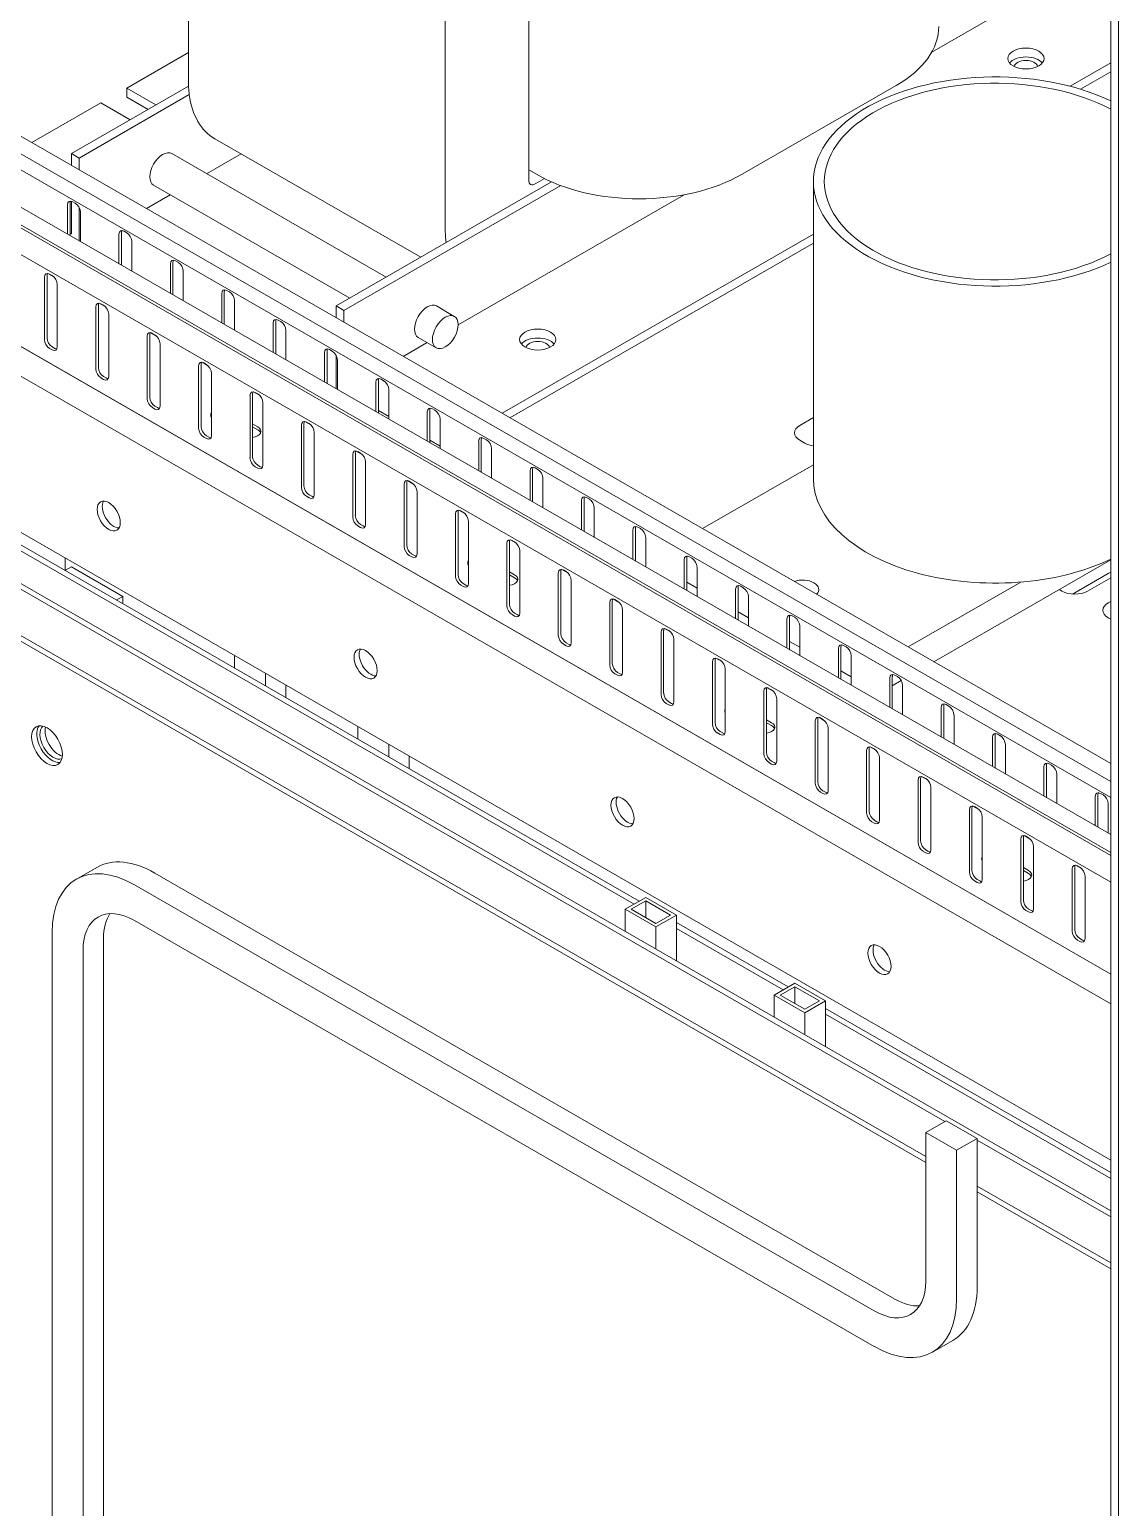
# Model space of a CAD drawing. Header units: millimetres. Extents: x 0 to 8410, y 0 to 5940.
# Drawn here: x 7037.6 to 7337.3, y 4343.3 to 4750.2 of the extents above; entities that cross this region are included whole.
import ezdxf

# ---------------------------------------------------------------- set-up
doc = ezdxf.new("R2010")
doc.units = ezdxf.units.MM
doc.header["$LTSCALE"] = 10
doc.layers.add('가시적인 것(ISO)', color=3, linetype='Continuous', lineweight=5, true_color=0x00ff00)

msp = doc.modelspace()

# ---------------------------------------------------------------- linework, layer by layer
at = {"layer": '가시적인 것(ISO)'}
for p, q in [((7335.14, 3155.53), (7335.14, 4844.17)), ((7337.26, 3154.3), (7337.26, 4842.95)), ((7081.29, 4736.22), (7081.29, 4822.06)), ((7174.98, 4708.73), (7174.98, 4794.57)), ((7152, 4781.34), (7152, 4695.5)), ((7285.87, 4743.98), (7313.18, 4759.71)), ((6887.18, 4748.13), (7335.14, 4490.16)), ((7335.14, 4481.99), (6887.18, 4739.95)), ((7064.32, 4734.08), (7081.29, 4743.85)), ((7323.98, 4734.58), (7335.14, 4741)), ((7335.14, 4738.55), (7326.83, 4733.77)), ((7049.11, 4716.05), (7081.33, 4734.6)), ((7051.24, 4714.82), (7081.54, 4732.28)), ((7064.32, 4734.08), (7072.37, 4729.44)), ((7064.32, 4731.63), (7064.32, 4734.08)), ((7276.1, 4734.79), (7233.67, 4710.36)), ((7335.14, 4543.23), (7012.7, 4728.91)), ((7335.14, 4548.11), (7016.94, 4731.35)), ((7038.26, 4719.07), (7057.25, 4730.01)), ((7065.3, 4725.37), (7057.25, 4730.01)), ((7070.24, 4728.21), (7064.32, 4731.63)), ((7335.14, 4538.8), (7012.7, 4724.48)), ((7335.14, 4528.57), (6999.97, 4721.58)), ((7335.14, 4538.78), (7016.23, 4722.43)), ((7088.57, 4720.14), (7145.23, 4687.51)), ((7335.14, 4523.68), (6995.73, 4719.13)), ((7335.14, 4522.86), (6995.73, 4718.32)), ((7049.11, 4712.82), (7049.11, 4716.05)), ((7049.11, 4716.05), (7051.24, 4714.82)), ((7076.71, 4716.04), (7135.74, 4682.05)), ((7095.81, 4715.97), (7086.32, 4710.5)), ((7051.24, 4714.82), (7051.24, 4711.6)), ((7177.1, 4710.36), (7174.98, 4711.58)), ((7335.14, 4515.5), (6995.73, 4710.96)), ((7071.72, 4707.37), (7125.72, 4676.28)), ((7124.07, 4672.88), (7183.77, 4707.26)), ((7152.25, 4691.56), (7181.27, 4708.27)), ((7179.3, 4709.18), (7176.75, 4707.71)), ((7253.32, 4626.6), (7253.32, 4708.36)), ((7076.3, 4704.73), (7069.73, 4700.95)), ((7155.53, 4668.93), (7217.7, 4704.73)), ((7048.05, 4693.89), (7048.05, 4701.99)), ((7048.76, 4702.4), (7048.76, 4693.48)), ((7049.11, 4693.97), (7049.11, 4702.96)), ((7049.47, 4702.81), (7050.17, 4702.4)), ((7051.24, 4701.24), (7051.24, 4692.06)), ((7051.59, 4699.95), (7051.59, 4691.85)), ((6887.18, 4696.91), (7335.14, 4438.95)), ((7048.76, 4694.18), (7049.11, 4693.97)), ((7062.2, 4685.74), (7062.2, 4693.85)), ((7062.9, 4694.25), (7062.9, 4685.34)), ((7063.61, 4694.67), (7064.32, 4694.26)), ((7065.73, 4691.81), (7065.73, 4683.71)), ((7121.95, 4674.1), (7152.25, 4691.56)), ((7167.66, 4644.56), (7253.32, 4693.89)), ((7253.32, 4691.43), (7169.79, 4643.33)), ((7335.14, 4490.16), (6995.73, 4685.61)), ((7044.28, 4682.09), (7042.64, 4683.04)), ((7043.1, 4682.86), (7043.81, 4682.45)), ((7076.34, 4677.6), (7076.34, 4685.7)), ((7077.04, 4686.11), (7077.04, 4677.19)), ((7077.75, 4686.52), (7078.46, 4686.12)), ((7079.87, 4683.67), (7079.87, 4675.56)), ((7041.69, 4664.87), (7041.69, 4682.04)), ((7042.4, 4682.45), (7042.4, 4665.28)), ((7045.22, 4680), (7045.22, 4662.83)), ((7058.42, 4673.95), (7056.78, 4674.89)), ((7057.25, 4674.72), (7057.95, 4674.31)), ((7090.48, 4669.46), (7090.48, 4677.56)), ((7091.19, 4677.97), (7091.19, 4669.05)), ((7091.89, 4678.38), (7092.6, 4677.97)), ((7094.02, 4675.52), (7094.02, 4667.42)), ((7055.83, 4656.73), (7055.83, 4673.89)), ((7056.54, 4674.3), (7056.54, 4657.13)), ((7059.37, 4671.86), (7059.37, 4654.69)), ((7121.95, 4674.1), (7121.95, 4670.88)), ((7124.07, 4672.88), (7121.95, 4674.1)), ((7124.07, 4669.66), (7124.07, 4672.88)), ((7149.54, 4674.1), (7154.49, 4671.25)), ((7072.56, 4665.8), (7070.92, 4666.75)), ((7071.39, 4666.57), (7072.09, 4666.16)), ((7104.62, 4661.31), (7104.62, 4669.42)), ((7105.33, 4669.82), (7105.33, 4660.91)), ((7106.04, 4670.24), (7106.74, 4669.83)), ((7108.16, 4667.38), (7108.16, 4659.28)), ((7043.81, 4662.83), (7044.52, 4662.42)), ((7069.97, 4648.58), (7069.97, 4665.75)), ((7070.68, 4666.16), (7070.68, 4648.99)), ((7073.51, 4663.71), (7073.51, 4646.55)), ((7140.43, 4660.23), (7147.01, 4664.02)), ((7144.55, 4665.43), (7149.5, 4662.58)), ((7043.81, 4662.01), (7043.1, 4662.42)), ((7086.7, 4657.66), (7085.06, 4658.6)), ((7085.53, 4658.43), (7086.24, 4658.02)), ((7118.76, 4653.17), (7118.76, 4661.27)), ((7119.47, 4661.68), (7119.47, 4652.76)), ((7120.18, 4662.09), (7120.89, 4661.68)), ((7121.95, 4660.52), (7121.95, 4651.34)), ((7122.3, 4659.24), (7122.3, 4651.13)), ((7057.95, 4654.68), (7058.66, 4654.28)), ((7084.12, 4640.44), (7084.12, 4657.61)), ((7084.82, 4658.01), (7084.82, 4640.85)), ((7087.65, 4655.57), (7087.65, 4638.4)), ((7057.95, 4653.87), (7057.25, 4654.28)), ((7100.85, 4649.52), (7099.21, 4650.46)), ((7099.67, 4650.28), (7100.38, 4649.88)), ((7132.91, 4645.02), (7132.91, 4653.13)), ((7133.61, 4653.53), (7133.61, 4644.62)), ((7134.32, 4653.95), (7135.03, 4653.54)), ((7136.44, 4651.09), (7136.44, 4642.99)), ((7072.09, 4646.54), (7072.8, 4646.13)), ((7098.26, 4632.29), (7098.26, 4649.46)), ((7098.96, 4649.87), (7098.96, 4632.7)), ((7101.79, 4647.43), (7101.79, 4630.26)), ((7072.09, 4645.73), (7071.39, 4646.13)), ((7114.99, 4641.37), (7113.35, 4642.32)), ((7136.44, 4643.68), (7133.61, 4645.31)), ((7147.05, 4636.88), (7147.05, 4644.98)), ((7147.76, 4645.39), (7147.76, 4636.47)), ((7148.46, 4645.8), (7149.17, 4645.4)), ((7150.58, 4642.95), (7150.58, 4634.84)), ((7249.58, 4641.23), (7253.32, 4643.38)), ((7086.24, 4638.4), (7086.94, 4637.99)), ((7098.96, 4641.64), (7100.38, 4640.83)), ((7100.38, 4640.01), (7098.96, 4640.82)), ((7112.4, 4624.15), (7112.4, 4641.32)), ((7113.11, 4641.73), (7113.11, 4624.56)), ((7113.81, 4642.14), (7114.52, 4641.73)), ((7115.94, 4639.28), (7115.94, 4622.11)), ((7086.24, 4637.58), (7085.53, 4637.99)), ((7129.13, 4633.23), (7127.49, 4634.17)), ((7150.58, 4635.54), (7147.76, 4637.17)), ((7161.19, 4628.74), (7161.19, 4636.84)), ((7161.9, 4637.25), (7161.9, 4628.33)), ((7162.6, 4637.66), (7163.31, 4637.25)), ((7164.73, 4634.8), (7164.73, 4626.7)), ((7250.99, 4636.34), (7249.58, 4637.16)), ((7100.38, 4630.25), (7101.09, 4629.84)), ((7126.54, 4616.01), (7126.54, 4633.17)), ((7127.25, 4633.58), (7127.25, 4616.41)), ((7127.96, 4634), (7128.66, 4633.59)), ((7130.08, 4631.14), (7130.08, 4613.97)), ((7253.32, 4630.39), (7222.79, 4612.81)), ((7100.38, 4629.44), (7099.67, 4629.84)), ((7143.27, 4625.08), (7141.63, 4626.03)), ((7175.33, 4620.59), (7175.33, 4628.7)), ((7176.04, 4629.1), (7176.04, 4620.19)), ((7176.75, 4629.52), (7177.45, 4629.11)), ((7178.87, 4626.66), (7178.87, 4618.56)), ((7114.52, 4622.11), (7115.23, 4621.7)), ((7140.68, 4607.86), (7140.68, 4625.03)), ((7141.39, 4625.44), (7141.39, 4608.27)), ((7142.1, 4625.85), (7142.81, 4625.44)), ((7144.22, 4622.99), (7144.22, 4605.83)), ((7114.52, 4621.29), (7113.81, 4621.7)), ((7157.41, 4616.94), (7155.77, 4617.88)), ((7189.47, 4612.45), (7189.47, 4620.55)), ((7190.18, 4620.96), (7190.18, 4612.04)), ((7190.89, 4621.37), (7191.6, 4620.97)), ((7193.01, 4618.52), (7193.01, 4610.41)), ((7020.12, 4615.32), (7203.96, 4509.46)), ((7205.37, 4510.27), (7021.54, 4616.13)), ((7128.66, 4613.96), (7129.37, 4613.56)), ((7154.83, 4599.72), (7154.83, 4616.89)), ((7155.53, 4617.29), (7155.53, 4600.13)), ((7156.24, 4617.71), (7156.95, 4617.3)), ((7158.36, 4614.85), (7158.36, 4597.68)), ((7128.66, 4613.15), (7127.96, 4613.56)), ((7171.56, 4608.8), (7169.92, 4609.74)), ((7203.62, 4604.3), (7203.62, 4612.41)), ((7204.32, 4612.81), (7204.32, 4603.9)), ((7205.03, 4613.23), (7205.74, 4612.82)), ((7207.15, 4610.37), (7207.15, 4602.27)), ((7014.47, 4607.99), (7289.52, 4449.6)), ((7335.14, 4424.96), (7015.88, 4608.8)), ((7142.81, 4605.82), (7143.51, 4605.41)), ((7168.97, 4591.57), (7168.97, 4608.74)), ((7169.68, 4609.15), (7169.68, 4591.98)), ((7170.38, 4609.56), (7171.09, 4609.16)), ((7172.5, 4606.71), (7172.5, 4589.54)), ((7047.32, 4601.28), (7049.11, 4602.32)), ((7047.35, 4601.3), (7047.35, 4604.68)), ((7063.26, 4594.17), (7049.11, 4602.32)), ((7142.81, 4605.01), (7142.1, 4605.41)), ((7185.7, 4600.65), (7184.06, 4601.6)), ((7217.76, 4596.16), (7217.76, 4604.26)), ((7218.47, 4604.67), (7218.47, 4595.75)), ((7219.17, 4605.08), (7219.88, 4604.68)), ((7221.29, 4602.23), (7221.29, 4594.13)), ((7335.14, 4604.18), (7286.46, 4576.14)), ((7156.95, 4597.68), (7157.65, 4597.27)), ((7169.68, 4600.92), (7171.09, 4600.11)), ((7171.09, 4599.29), (7169.68, 4600.1)), ((7183.11, 4583.43), (7183.11, 4600.6)), ((7183.82, 4601.01), (7183.82, 4583.84)), ((7184.52, 4601.42), (7185.23, 4601.01)), ((7186.65, 4598.56), (7186.65, 4581.39)), ((7221.29, 4596.44), (7218.47, 4598.07)), ((7279.36, 4580.23), (7310.39, 4598.1)), ((7334.43, 4600.48), (7324.58, 4594.81)), ((7324.58, 4594.81), (7334.43, 4600.48)), ((7335.14, 4599.29), (7328.77, 4595.62)), ((7063.26, 4594.17), (7061.47, 4593.14)), ((7063.26, 4592.11), (7063.26, 4594.17)), ((7156.95, 4596.86), (7156.24, 4597.27)), ((7199.84, 4592.51), (7198.2, 4593.45)), ((7231.9, 4588.02), (7231.9, 4596.12)), ((7232.61, 4596.53), (7232.61, 4587.61)), ((7233.32, 4596.94), (7234.02, 4596.53)), ((7235.44, 4594.08), (7235.44, 4585.98)), ((7321.7, 4595.62), (7321, 4596.03)), ((7021.18, 4589.82), (7284.23, 4438.35)), ((7284.23, 4439.97), (7022.6, 4590.64)), ((7171.09, 4589.53), (7171.8, 4589.13)), ((7197.25, 4575.29), (7197.25, 4592.46)), ((7197.96, 4592.86), (7197.96, 4575.69)), ((7198.67, 4593.28), (7199.37, 4592.87)), ((7200.79, 4590.42), (7200.79, 4573.25)), ((7235.44, 4588.29), (7232.61, 4589.92)), ((7334.43, 4592.37), (7335.14, 4592.77)), ((7171.09, 4588.72), (7170.38, 4589.13)), ((7213.98, 4584.36), (7212.34, 4585.31)), ((7246.04, 4579.87), (7246.04, 4587.98)), ((7246.75, 4588.38), (7246.75, 4579.47)), ((7247.46, 4588.8), (7248.16, 4588.39)), ((7249.58, 4585.94), (7249.58, 4577.84)), ((7335.14, 4587.89), (7334.43, 4588.29)), ((7185.23, 4581.39), (7185.94, 4580.98)), ((7211.39, 4567.14), (7211.39, 4584.31)), ((7212.1, 4584.72), (7212.1, 4567.55)), ((7212.81, 4585.13), (7213.52, 4584.72)), ((7214.93, 4582.28), (7214.93, 4565.11)), ((7249.58, 4580.15), (7246.75, 4581.78)), ((7094.02, 4574.4), (7094.02, 4577.8)), ((7185.23, 4580.57), (7184.52, 4580.98)), ((7228.12, 4576.22), (7226.48, 4577.17)), ((7260.19, 4571.73), (7260.19, 4579.83)), ((7260.89, 4580.24), (7260.89, 4571.32)), ((7261.6, 4580.65), (7262.31, 4580.25)), ((7263.72, 4577.8), (7263.72, 4569.69)), ((7199.37, 4573.24), (7200.08, 4572.84)), ((7225.54, 4559), (7225.54, 4576.17)), ((7226.24, 4576.57), (7226.24, 4559.41)), ((7226.95, 4576.99), (7227.66, 4576.58)), ((7229.07, 4574.13), (7229.07, 4556.96)), ((7263.72, 4572.01), (7260.89, 4573.64)), ((7102.5, 4572.92), (7102.5, 4569.51)), ((7108.16, 4569.66), (7108.16, 4566.25)), ((7199.37, 4572.43), (7198.67, 4572.84)), ((7242.27, 4568.08), (7240.63, 4569.02)), ((7274.33, 4563.59), (7274.33, 4571.69)), ((7275.03, 4572.1), (7275.03, 4563.18)), ((7277.49, 4570.98), (7275.03, 4569.56)), ((7275.74, 4572.51), (7276.45, 4572.1)), ((7277.86, 4569.65), (7277.86, 4561.55)), ((7213.52, 4565.1), (7214.22, 4564.69)), ((7239.68, 4550.85), (7239.68, 4568.02)), ((7240.39, 4568.43), (7240.39, 4551.26)), ((7241.09, 4568.84), (7241.8, 4568.44)), ((7243.21, 4565.99), (7243.21, 4548.82)), ((7213.52, 4564.29), (7212.81, 4564.69)), ((7256.41, 4559.93), (7254.77, 4560.88)), ((7288.47, 4555.44), (7288.47, 4563.54)), ((7289.18, 4563.95), (7289.18, 4555.03)), ((7289.88, 4564.37), (7290.59, 4563.96)), ((7292.01, 4561.51), (7292.01, 4553.41)), ((7127.96, 4554.85), (7127.96, 4558.26)), ((7227.66, 4556.96), (7228.37, 4556.55)), ((7240.39, 4560.2), (7241.8, 4559.39)), ((7241.8, 4558.57), (7240.39, 4559.38)), ((7253.82, 4542.71), (7253.82, 4559.88)), ((7254.53, 4560.29), (7254.53, 4543.12)), ((7255.24, 4560.7), (7255.94, 4560.29)), ((7257.36, 4557.84), (7257.36, 4540.68)), ((7136.44, 4553.37), (7136.44, 4549.97)), ((7227.66, 4556.14), (7226.95, 4556.55)), ((7270.55, 4551.79), (7268.91, 4552.73)), ((7302.61, 4547.3), (7302.61, 4555.4)), ((7303.32, 4555.81), (7303.32, 4546.89)), ((7304.03, 4556.22), (7304.73, 4555.81)), ((7306.15, 4553.36), (7306.15, 4545.26)), ((7142.1, 4550.11), (7142.1, 4546.71)), ((7241.8, 4548.81), (7242.51, 4548.41)), ((7267.96, 4534.57), (7267.96, 4551.74)), ((7268.67, 4552.14), (7268.67, 4534.97)), ((7269.38, 4552.56), (7270.08, 4552.15)), ((7271.5, 4549.7), (7271.5, 4532.53)), ((7241.8, 4548), (7241.09, 4548.41)), ((7284.69, 4543.65), (7283.05, 4544.59)), ((7316.75, 4539.15), (7316.75, 4547.26)), ((7317.46, 4547.66), (7317.46, 4538.75)), ((7318.17, 4548.08), (7318.88, 4547.67)), ((7320.29, 4545.22), (7320.29, 4537.12)), ((7255.94, 4540.67), (7256.65, 4540.26)), ((7282.11, 4526.42), (7282.11, 4543.59)), ((7282.81, 4544), (7282.81, 4526.83)), ((7283.52, 4544.41), (7284.23, 4544.01)), ((7285.64, 4541.56), (7285.64, 4524.39)), ((7255.94, 4539.85), (7255.24, 4540.26)), ((7298.84, 4535.5), (7297.2, 4536.45)), ((7330.9, 4531.01), (7330.9, 4539.11)), ((7331.6, 4539.52), (7331.6, 4530.6)), ((7332.31, 4539.93), (7333.02, 4539.53)), ((7334.43, 4537.08), (7334.43, 4528.97)), ((7270.08, 4532.52), (7270.79, 4532.12)), ((7296.25, 4518.28), (7296.25, 4535.45)), ((7296.95, 4535.86), (7296.95, 4518.69)), ((7297.66, 4536.27), (7298.37, 4535.86)), ((7299.78, 4533.41), (7299.78, 4516.24)), ((7270.08, 4531.71), (7269.38, 4532.12)), ((7312.98, 4527.36), (7311.34, 4528.3)), ((7284.23, 4524.38), (7284.93, 4523.97)), ((7310.39, 4510.14), (7310.39, 4527.3)), ((7311.1, 4527.71), (7311.1, 4510.54)), ((7311.8, 4528.12), (7312.51, 4527.72)), ((7313.93, 4525.27), (7313.93, 4508.1)), ((7284.23, 4523.57), (7283.52, 4523.97)), ((7327.12, 4519.21), (7325.48, 4520.16)), ((7056.13, 4519.56), (7050.47, 4516.3)), ((7072.09, 4517.99), (7275.74, 4400.72)), ((7298.37, 4516.24), (7299.08, 4515.83)), ((7311.1, 4519.48), (7312.51, 4518.67)), ((7312.51, 4517.85), (7311.1, 4518.66)), ((7324.53, 4501.99), (7324.53, 4519.16)), ((7325.24, 4519.57), (7325.24, 4502.4)), ((7325.95, 4519.98), (7326.65, 4519.57)), ((7328.07, 4517.12), (7328.07, 4499.96)), ((7270.08, 4397.46), (7066.44, 4514.73)), ((7298.37, 4515.42), (7297.66, 4515.83)), ((7201.5, 4508.04), (7207.15, 4511.3)), ((7201.5, 4508.04), (7209.98, 4503.15)), ((7201.5, 4501.92), (7201.5, 4508.04)), ((7203.19, 4508.04), (7207.15, 4510.32)), ((7209.98, 4504.13), (7203.19, 4508.04)), ((7207.15, 4511.3), (7215.64, 4506.41)), ((7207.15, 4505.76), (7207.15, 4510.32)), ((7207.15, 4510.32), (7213.94, 4506.41)), ((7312.51, 4508.09), (7313.22, 4507.69)), ((7066.44, 4504.92), (7270.08, 4387.65)), ((7213.94, 4506.41), (7209.98, 4504.13)), ((7209.98, 4503.15), (7215.64, 4506.41)), ((7215.64, 4506.41), (7215.64, 4493.77)), ((7246.38, 4486.65), (7215.64, 4504.36)), ((7312.51, 4507.28), (7311.8, 4507.69)), ((7043.81, 4501.6), (7043.81, 4316.84)), ((7057.95, 4499.97), (7057.95, 4315.21)), ((7209.98, 4503.15), (7209.98, 4497.03)), ((7215.64, 4502.73), (7244.97, 4485.84)), ((7326.65, 4499.95), (7327.36, 4499.54)), ((7052.3, 4311.95), (7052.3, 4496.72)), ((7326.65, 4499.13), (7325.95, 4499.54)), ((7242.51, 4484.42), (7248.16, 4487.68)), ((7248.16, 4487.68), (7256.65, 4482.79)), ((7242.51, 4484.42), (7250.99, 4479.54)), ((7242.51, 4478.3), (7242.51, 4484.42)), ((7244.2, 4484.42), (7248.16, 4486.7)), ((7250.99, 4480.51), (7244.2, 4484.42)), ((7248.16, 4482.14), (7248.16, 4486.7)), ((7248.16, 4486.7), (7254.95, 4482.79)), ((7254.95, 4482.79), (7250.99, 4480.51)), ((7250.99, 4479.54), (7256.65, 4482.79)), ((7250.99, 4479.54), (7250.99, 4473.41)), ((7256.65, 4482.79), (7256.65, 4470.15)), ((7335.14, 4435.54), (7256.65, 4480.74)), ((7256.65, 4479.11), (7335.14, 4433.91)), ((7289.88, 4449.8), (7284.23, 4446.55)), ((7298.37, 4444.92), (7289.88, 4449.8)), ((7292.71, 4441.66), (7284.23, 4446.55)), ((7284.23, 4446.55), (7284.23, 4405.67)), ((7298.37, 4444.92), (7292.71, 4441.66)), ((7298.37, 4430.2), (7298.37, 4444.92)), ((7298.37, 4444.5), (7335.14, 4423.33)), ((7292.71, 4400.78), (7292.71, 4441.66)), ((7335.14, 4410.66), (7298.37, 4431.83)), ((7298.37, 4430.2), (7298.37, 4404.04)), ((7298.37, 4430.2), (7335.14, 4409.03)), ((7291.71, 4389.34), (7286.05, 4386.08))]:
    msp.add_line(p, q, dxfattribs=at)
for centre, major_axis, ratio, start_param, end_param in [((7247.81, 4751.08), (40, 0), 0.575862, 5.497787, 6.283185), ((7303.32, 4708.36), (-50, 0), 0.575862, 4.022572, 8.543799), ((7311.8, 4739.77), (-5, 0), 0.575862, 3.581558, 5.84322), ((7311.8, 4739.77), (-3.32, 0), 0.575862, 3.289978, 6.134799), ((7106.04, 4750.47), (17.47, 30.33), 0.578093, 2.354261, 2.497608), ((7303.32, 4708.36), (-47, 0), 0.575862, 3.968687, 8.597684), ((7106.04, 4750.47), (-17.47, -30.33), 0.578093, 5.639201, 6.283185), ((7074.22, 4711.71), (-2.5, -4.33), 0.578093, 3.141593, 6.283185), ((7176.75, 4709.75), (-1.25, -2.17), 0.578093, 5.495853, 7.06665), ((7205.38, 4726.64), (-40, 0), 0.575862, 0.785398, 2.356194), ((7049.47, 4701.18), (-1, 1.73), 0.578093, 5.499721, 7.070517), ((7050.17, 4701.58), (-1, 1.73), 0.578093, 0.360638, 0.787332), ((7050.17, 4700.77), (1, -1.73), 0.578093, 0.787332, 2.358128), ((7063.61, 4693.03), (-1, 1.73), 0.578093, 5.499721, 7.070517), ((7176.75, 4709.75), (-17.47, -30.33), 0.578093, 5.495853, 5.639201), ((7064.32, 4693.44), (-1, 1.73), 0.578093, 0.360638, 0.787332), ((7064.32, 4692.63), (1, -1.73), 0.578093, 0.787332, 2.358128), ((7077.75, 4684.89), (-1, 1.73), 0.578093, 5.499721, 7.070517), ((7043.1, 4681.22), (-1, 1.73), 0.578093, 5.499721, 7.070517), ((7043.81, 4681.63), (-1, 1.73), 0.578093, 0.360638, 0.787332), ((7078.46, 4685.3), (-1, 1.73), 0.578093, 0.360638, 0.787332), ((7078.46, 4684.48), (1, -1.73), 0.578093, 0.787332, 2.358128), ((7043.81, 4680.82), (1, -1.73), 0.578093, 0.787332, 2.358128), ((7091.89, 4676.74), (-1, 1.73), 0.578093, 5.499721, 7.070517), ((7057.25, 4673.08), (-1, 1.73), 0.578093, 5.499721, 7.070517), ((7057.95, 4673.49), (-1, 1.73), 0.578093, 0.360638, 0.787332), ((7092.6, 4677.15), (-1, 1.73), 0.578093, 0.360638, 0.787332), ((7092.6, 4676.34), (1, -1.73), 0.578093, 0.787332, 2.358128), ((7057.95, 4672.67), (1, -1.73), 0.578093, 0.787332, 2.358128), ((7106.04, 4668.6), (-1, 1.73), 0.578093, 5.499721, 7.070517), ((7147.05, 4669.77), (-2.5, -4.33), 0.578093, 3.141593, 6.283185), ((7071.39, 4664.94), (-1, 1.73), 0.578093, 5.499721, 7.070517), ((7072.09, 4665.34), (-1, 1.73), 0.578093, 0.360638, 0.787332), ((7106.74, 4669.01), (-1, 1.73), 0.578093, 0.360638, 0.787332), ((7106.74, 4668.19), (1, -1.73), 0.578093, 0.787332, 2.358128), ((7043.1, 4664.06), (-1, 1.73), 0.578093, 0.787332, 2.358128), ((7043.81, 4664.46), (1, -1.73), 0.578093, 3.928925, 5.499721), ((7043.81, 4663.65), (1, -1.73), 0.578093, 5.499721, 7.070517), ((7072.09, 4664.53), (1, -1.73), 0.578093, 0.787332, 2.358128), ((7120.18, 4660.46), (-1, 1.73), 0.578093, 5.499721, 7.070517), ((7177.45, 4662.4), (-5, 0), 0.575862, 3.581558, 5.84322), ((7177.45, 4662.4), (-3.32, 0), 0.575862, 3.289978, 6.134799), ((7044.52, 4664.06), (1, -1.73), 0.578093, 5.499721, 5.922547), ((7085.53, 4656.79), (-1, 1.73), 0.578093, 5.499721, 7.070517), ((7086.24, 4657.2), (-1, 1.73), 0.578093, 0.360638, 0.787332), ((7120.89, 4660.86), (-1, 1.73), 0.578093, 0.360638, 0.787332), ((7120.89, 4660.05), (1, -1.73), 0.578093, 0.787332, 2.358128), ((7057.25, 4655.91), (-1, 1.73), 0.578093, 0.787332, 2.358128), ((7057.95, 4656.32), (1, -1.73), 0.578093, 3.928925, 5.499721), ((7057.95, 4655.5), (1, -1.73), 0.578093, 5.499721, 7.070517), ((7086.24, 4656.38), (1, -1.73), 0.578093, 0.787332, 2.358128), ((7134.32, 4652.31), (-1, 1.73), 0.578093, 5.499721, 7.070517), ((7058.66, 4655.91), (1, -1.73), 0.578093, 5.499721, 5.922547), ((7099.67, 4648.65), (-1, 1.73), 0.578093, 5.499721, 7.070517), ((7100.38, 4649.06), (-1, 1.73), 0.578093, 0.360638, 0.787332), ((7135.03, 4652.72), (-1, 1.73), 0.578093, 0.360638, 0.787332), ((7135.03, 4651.91), (1, -1.73), 0.578093, 0.787332, 2.358128), ((7071.39, 4647.77), (-1, 1.73), 0.578093, 0.787332, 2.358128), ((7072.09, 4648.17), (1, -1.73), 0.578093, 3.928925, 5.499721), ((7072.09, 4647.36), (1, -1.73), 0.578093, 5.499721, 7.070517), ((7100.38, 4648.24), (1, -1.73), 0.578093, 0.787332, 2.358128), ((7148.46, 4644.17), (-1, 1.73), 0.578093, 5.499721, 7.070517), ((7072.8, 4647.77), (1, -1.73), 0.578093, 5.499721, 5.922547), ((7090.48, 4644.08), (-3, 0), 0.575862, 5.943348, 6.623022), ((7090.48, 4643.27), (-3, 0), 0.575862, 5.943348, 6.044304), ((7113.81, 4640.5), (-1, 1.73), 0.578093, 5.499721, 7.070517), ((7114.52, 4640.91), (-1, 1.73), 0.578093, 0.360638, 0.787332), ((7149.17, 4644.58), (-1, 1.73), 0.578093, 0.360638, 0.787332), ((7149.17, 4643.76), (1, -1.73), 0.578093, 0.787332, 2.358128), ((7085.53, 4639.62), (-1, 1.73), 0.578093, 0.787332, 2.358128), ((7086.24, 4640.03), (1, -1.73), 0.578093, 3.928925, 5.499721), ((7086.24, 4639.22), (1, -1.73), 0.578093, 5.499721, 7.070517), ((7098.26, 4639.6), (3, 0), 0.575862, 4.95033, 7.068583), ((7098.26, 4638.79), (3, 0), 0.575862, 0.238881, 0.785398), ((7114.52, 4640.1), (1, -1.73), 0.578093, 0.787332, 2.358128), ((7162.6, 4636.03), (-1, 1.73), 0.578093, 5.499721, 7.070517), ((7253.11, 4639.19), (-5, 0), 0.575862, 5.497787, 7.068583), ((7086.94, 4639.62), (1, -1.73), 0.578093, 5.499721, 5.922547), ((7127.96, 4632.36), (-1, 1.73), 0.578093, 5.499721, 7.070517), ((7128.66, 4632.77), (-1, 1.73), 0.578093, 0.360638, 0.787332), ((7163.31, 4636.43), (-1, 1.73), 0.578093, 0.360638, 0.787332), ((7163.31, 4635.62), (1, -1.73), 0.578093, 0.787332, 2.358128), ((7254.53, 4638.38), (-5, 0), 0.575862, 0.785398, 1.326446), ((7099.67, 4631.48), (-1, 1.73), 0.578093, 0.787332, 2.358128), ((7100.38, 4631.89), (1, -1.73), 0.578093, 3.928925, 5.499721), ((7100.38, 4631.07), (1, -1.73), 0.578093, 5.499721, 7.070517), ((7128.66, 4631.95), (1, -1.73), 0.578093, 0.787332, 2.358128), ((7176.75, 4627.88), (-1, 1.73), 0.578093, 5.499721, 7.070517), ((7101.09, 4631.48), (1, -1.73), 0.578093, 5.499721, 5.922547), ((7142.1, 4624.22), (-1, 1.73), 0.578093, 5.499721, 7.070517), ((7142.81, 4624.62), (-1, 1.73), 0.578093, 0.360638, 0.787332), ((7177.45, 4628.29), (-1, 1.73), 0.578093, 0.360638, 0.787332), ((7177.45, 4627.47), (1, -1.73), 0.578093, 0.787332, 2.358128), ((7303.32, 4626.6), (-50, 0), 0.575862, 0, 2.260613), ((7113.81, 4623.34), (-1, 1.73), 0.578093, 0.787332, 2.358128), ((7114.52, 4623.74), (1, -1.73), 0.578093, 3.928925, 5.499721), ((7114.52, 4622.93), (1, -1.73), 0.578093, 5.499721, 7.070517), ((7142.81, 4623.81), (1, -1.73), 0.578093, 0.787332, 2.358128), ((7190.89, 4619.74), (-1, 1.73), 0.578093, 5.499721, 7.070517), ((7060.78, 4617.1), (-2.25, 3.9), 0.578093, 0.319049, 2.822544), ((7115.23, 4623.34), (1, -1.73), 0.578093, 5.499721, 5.922547), ((7156.24, 4616.07), (-1, 1.73), 0.578093, 5.499721, 7.070517), ((7156.95, 4616.48), (-1, 1.73), 0.578093, 0.360638, 0.787332), ((7191.6, 4620.14), (-1, 1.73), 0.578093, 0.360638, 0.787332), ((7191.6, 4619.33), (1, -1.73), 0.578093, 0.787332, 2.358128), ((7127.96, 4615.19), (-1, 1.73), 0.578093, 0.787332, 2.358128), ((7128.66, 4615.6), (1, -1.73), 0.578093, 3.928925, 5.499721), ((7128.66, 4614.78), (1, -1.73), 0.578093, 5.499721, 7.070517), ((7156.95, 4615.67), (1, -1.73), 0.578093, 0.787332, 2.358128), ((7205.03, 4611.59), (-1, 1.73), 0.578093, 5.499721, 7.070517), ((7129.37, 4615.19), (1, -1.73), 0.578093, 5.499721, 5.922547), ((7170.38, 4607.93), (-1, 1.73), 0.578093, 5.499721, 7.070517), ((7171.09, 4608.34), (-1, 1.73), 0.578093, 0.360638, 0.787332), ((7205.74, 4612), (-1, 1.73), 0.578093, 0.360638, 0.787332), ((7205.74, 4611.19), (1, -1.73), 0.578093, 0.787332, 2.358128), ((7142.1, 4607.05), (-1, 1.73), 0.578093, 0.787332, 2.358128), ((7142.81, 4607.46), (1, -1.73), 0.578093, 3.928925, 5.499721), ((7142.81, 4606.64), (1, -1.73), 0.578093, 5.499721, 7.070517), ((7171.09, 4607.52), (1, -1.73), 0.578093, 0.787332, 2.358128), ((7219.17, 4603.45), (-1, 1.73), 0.578093, 5.499721, 7.070517), ((7143.51, 4607.05), (1, -1.73), 0.578093, 5.499721, 5.922547), ((7161.19, 4603.36), (-3, 0), 0.575862, 5.943348, 6.623022), ((7161.19, 4602.55), (-3, 0), 0.575862, 5.943348, 6.044304), ((7184.52, 4599.78), (-1, 1.73), 0.578093, 5.499721, 7.070517), ((7185.23, 4600.19), (-1, 1.73), 0.578093, 0.360638, 0.787332), ((7219.88, 4603.86), (-1, 1.73), 0.578093, 0.360638, 0.787332), ((7219.88, 4603.04), (1, -1.73), 0.578093, 0.787332, 2.358128), ((7156.24, 4598.9), (-1, 1.73), 0.578093, 0.787332, 2.358128), ((7156.95, 4599.31), (1, -1.73), 0.578093, 3.928925, 5.499721), ((7156.95, 4598.5), (1, -1.73), 0.578093, 5.499721, 7.070517), ((7168.97, 4598.89), (3, 0), 0.575862, 4.95033, 7.068583), ((7168.97, 4598.07), (3, 0), 0.575862, 0.238881, 0.785398), ((7185.23, 4599.38), (1, -1.73), 0.578093, 0.787332, 2.358128), ((7233.32, 4595.31), (-1, 1.73), 0.578093, 5.499721, 7.070517), ((7250.29, 4596.06), (4.5, 0), 0.575862, 5.749348, 8.387819), ((7337.97, 4598.44), (-5, 0), 0.575862, 5.313653, 5.497787), ((7337.97, 4598.44), (5, 0), 0.575862, 2.172061, 2.356194), ((7157.65, 4598.9), (1, -1.73), 0.578093, 5.499721, 5.922547), ((7198.67, 4591.64), (-1, 1.73), 0.578093, 5.499721, 7.070517), ((7199.37, 4592.05), (-1, 1.73), 0.578093, 0.360638, 0.787332), ((7234.02, 4595.71), (-1, 1.73), 0.578093, 0.360638, 0.787332), ((7234.02, 4594.9), (1, -1.73), 0.578093, 0.787332, 2.358128), ((7325.24, 4597.66), (-5, 0), 0.575862, 0.785398, 2.356194), ((7170.38, 4590.76), (-1, 1.73), 0.578093, 0.787332, 2.358128), ((7171.09, 4591.17), (1, -1.73), 0.578093, 3.928925, 5.499721), ((7171.09, 4590.35), (1, -1.73), 0.578093, 5.499721, 7.070517), ((7199.37, 4591.23), (1, -1.73), 0.578093, 0.787332, 2.358128), ((7337.97, 4590.33), (-5, 0), 0.575862, 5.497787, 7.068583), ((7171.8, 4590.76), (1, -1.73), 0.578093, 5.499721, 5.922547), ((7212.81, 4583.5), (-1, 1.73), 0.578093, 5.499721, 7.070517), ((7213.52, 4583.9), (-1, 1.73), 0.578093, 0.360638, 0.787332), ((7247.46, 4587.16), (-1, 1.73), 0.578093, 5.499721, 7.070517), ((7248.16, 4587.57), (-1, 1.73), 0.578093, 0.360638, 0.787332), ((7248.16, 4586.75), (1, -1.73), 0.578093, 0.787332, 2.358128), ((7184.52, 4582.62), (-1, 1.73), 0.578093, 0.787332, 2.358128), ((7185.23, 4583.02), (1, -1.73), 0.578093, 3.928925, 5.499721), ((7185.23, 4582.21), (1, -1.73), 0.578093, 5.499721, 7.070517), ((7213.52, 4583.09), (1, -1.73), 0.578093, 0.787332, 2.358128), ((7131.49, 4576.38), (-2.25, 3.9), 0.578093, 0.319049, 2.822544), ((7185.94, 4582.62), (1, -1.73), 0.578093, 5.499721, 5.922547), ((7226.95, 4575.35), (-1, 1.73), 0.578093, 5.499721, 7.070517), ((7227.66, 4575.76), (-1, 1.73), 0.578093, 0.360638, 0.787332), ((7261.6, 4579.02), (-1, 1.73), 0.578093, 5.499721, 7.070517), ((7262.31, 4579.42), (-1, 1.73), 0.578093, 0.360638, 0.787332), ((7262.31, 4578.61), (1, -1.73), 0.578093, 0.787332, 2.358128), ((7198.67, 4574.47), (-1, 1.73), 0.578093, 0.787332, 2.358128), ((7199.37, 4574.88), (1, -1.73), 0.578093, 3.928925, 5.499721), ((7199.37, 4574.07), (1, -1.73), 0.578093, 5.499721, 7.070517), ((7227.66, 4574.95), (1, -1.73), 0.578093, 0.787332, 2.358128), ((7200.08, 4574.47), (1, -1.73), 0.578093, 5.499721, 5.922547), ((7241.09, 4567.21), (-1, 1.73), 0.578093, 5.499721, 7.070517), ((7241.8, 4567.62), (-1, 1.73), 0.578093, 0.360638, 0.787332), ((7275.74, 4570.87), (-1, 1.73), 0.578093, 5.499721, 7.070517), ((7276.45, 4571.28), (-1, 1.73), 0.578093, 0.360638, 0.787332), ((7276.45, 4570.47), (1, -1.73), 0.578093, 0.787332, 2.358128), ((7212.81, 4566.33), (-1, 1.73), 0.578093, 0.787332, 2.358128), ((7213.52, 4566.74), (1, -1.73), 0.578093, 3.928925, 5.499721), ((7213.52, 4565.92), (1, -1.73), 0.578093, 5.499721, 7.070517), ((7241.8, 4566.8), (1, -1.73), 0.578093, 0.787332, 2.358128), ((7214.22, 4566.33), (1, -1.73), 0.578093, 5.499721, 5.922547), ((7231.9, 4562.64), (-3, 0), 0.575862, 5.943348, 6.623022), ((7231.9, 4561.83), (-3, 0), 0.575862, 5.943348, 6.044304), ((7255.24, 4559.07), (-1, 1.73), 0.578093, 5.499721, 7.070517), ((7255.94, 4559.47), (-1, 1.73), 0.578093, 0.360638, 0.787332), ((7289.88, 4562.73), (-1, 1.73), 0.578093, 5.499721, 7.070517), ((7290.59, 4563.14), (-1, 1.73), 0.578093, 0.360638, 0.787332), ((7290.59, 4562.32), (1, -1.73), 0.578093, 0.787332, 2.358128), ((7043.81, 4553.9), (-2.99, 5.2), 0.578093, 0.237474, 2.904119), ((7044.16, 4554.1), (2.62, -4.55), 0.578093, 3.250151, 6.174627), ((7045.58, 4554.91), (2.62, -4.55), 0.578093, 3.640436, 5.784342), ((7226.95, 4558.18), (-1, 1.73), 0.578093, 0.787332, 2.358128), ((7227.66, 4558.59), (1, -1.73), 0.578093, 3.928925, 5.499721), ((7227.66, 4557.78), (1, -1.73), 0.578093, 5.499721, 7.070517), ((7239.68, 4558.17), (3, 0), 0.575862, 4.95033, 7.068583), ((7239.68, 4557.35), (3, 0), 0.575862, 0.238881, 0.785398), ((7255.94, 4558.66), (1, -1.73), 0.578093, 0.787332, 2.358128), ((7228.37, 4558.18), (1, -1.73), 0.578093, 5.499721, 5.922547), ((7269.38, 4550.92), (-1, 1.73), 0.578093, 5.499721, 7.070517), ((7270.08, 4551.33), (-1, 1.73), 0.578093, 0.360638, 0.787332), ((7304.03, 4554.59), (-1, 1.73), 0.578093, 5.499721, 7.070517), ((7304.73, 4554.99), (-1, 1.73), 0.578093, 0.360638, 0.787332), ((7304.73, 4554.18), (1, -1.73), 0.578093, 0.787332, 2.358128), ((7241.09, 4550.04), (-1, 1.73), 0.578093, 0.787332, 2.358128), ((7241.8, 4550.45), (1, -1.73), 0.578093, 3.928925, 5.499721), ((7241.8, 4549.63), (1, -1.73), 0.578093, 5.499721, 7.070517), ((7270.08, 4550.51), (1, -1.73), 0.578093, 0.787332, 2.358128), ((7242.51, 4550.04), (1, -1.73), 0.578093, 5.499721, 5.922547), ((7283.52, 4542.78), (-1, 1.73), 0.578093, 5.499721, 7.070517), ((7284.23, 4543.18), (-1, 1.73), 0.578093, 0.360638, 0.787332), ((7318.17, 4546.44), (-1, 1.73), 0.578093, 5.499721, 7.070517), ((7318.88, 4546.85), (-1, 1.73), 0.578093, 0.360638, 0.787332), ((7318.88, 4546.03), (1, -1.73), 0.578093, 0.787332, 2.358128), ((7255.24, 4541.9), (-1, 1.73), 0.578093, 0.787332, 2.358128), ((7255.94, 4542.3), (1, -1.73), 0.578093, 3.928925, 5.499721), ((7255.94, 4541.49), (1, -1.73), 0.578093, 5.499721, 7.070517), ((7284.23, 4542.37), (1, -1.73), 0.578093, 0.787332, 2.358128), ((7202.2, 4535.66), (-2.25, 3.9), 0.578093, 0.319049, 2.822544), ((7256.65, 4541.9), (1, -1.73), 0.578093, 5.499721, 5.922547), ((7297.66, 4534.63), (-1, 1.73), 0.578093, 5.499721, 7.070517), ((7298.37, 4535.04), (-1, 1.73), 0.578093, 0.360638, 0.787332), ((7332.31, 4538.3), (-1, 1.73), 0.578093, 5.499721, 7.070517), ((7333.02, 4538.71), (-1, 1.73), 0.578093, 0.360638, 0.787332), ((7333.02, 4537.89), (1, -1.73), 0.578093, 0.787332, 2.358128), ((7269.38, 4533.75), (-1, 1.73), 0.578093, 0.787332, 2.358128), ((7270.08, 4534.16), (1, -1.73), 0.578093, 3.928925, 5.499721), ((7270.08, 4533.35), (1, -1.73), 0.578093, 5.499721, 7.070517), ((7298.37, 4534.23), (1, -1.73), 0.578093, 0.787332, 2.358128), ((7270.79, 4533.75), (1, -1.73), 0.578093, 5.499721, 5.922547), ((7311.8, 4526.49), (-1, 1.73), 0.578093, 5.499721, 7.070517), ((7312.51, 4526.9), (-1, 1.73), 0.578093, 0.360638, 0.787332), ((7283.52, 4525.61), (-1, 1.73), 0.578093, 0.787332, 2.358128), ((7284.23, 4526.02), (1, -1.73), 0.578093, 3.928925, 5.499721), ((7284.23, 4525.2), (1, -1.73), 0.578093, 5.499721, 7.070517), ((7312.51, 4526.08), (1, -1.73), 0.578093, 0.787332, 2.358128), ((7066.44, 4488.57), (-15.97, 27.73), 0.578093, 5.499721, 7.070517), ((7072.09, 4491.83), (-15.97, 27.73), 0.578093, 5.499721, 6.283185), ((7284.93, 4525.61), (1, -1.73), 0.578093, 5.499721, 5.922547), ((7302.61, 4521.93), (-3, 0), 0.575862, 5.943348, 6.623022), ((7302.61, 4521.11), (-3, 0), 0.575862, 5.943348, 6.044304), ((7325.95, 4518.35), (-1, 1.73), 0.578093, 5.499721, 7.070517), ((7326.65, 4518.75), (-1, 1.73), 0.578093, 0.360638, 0.787332), ((7297.66, 4517.46), (-1, 1.73), 0.578093, 0.787332, 2.358128), ((7298.37, 4517.87), (1, -1.73), 0.578093, 3.928925, 5.499721), ((7298.37, 4517.06), (1, -1.73), 0.578093, 5.499721, 7.070517), ((7310.39, 4517.45), (3, 0), 0.575862, 4.95033, 7.068583), ((7310.39, 4516.63), (3, 0), 0.575862, 0.238881, 0.785398), ((7326.65, 4517.94), (1, -1.73), 0.578093, 0.787332, 2.358128), ((7299.08, 4517.46), (1, -1.73), 0.578093, 5.499721, 5.922547), ((7311.8, 4509.32), (-1, 1.73), 0.578093, 0.787332, 2.358128), ((7312.51, 4509.73), (1, -1.73), 0.578093, 3.928925, 5.499721), ((7312.51, 4508.91), (1, -1.73), 0.578093, 5.499721, 7.070517), ((7066.44, 4488.57), (-9.98, 17.33), 0.578093, 5.499721, 7.070517), ((7072.09, 4491.83), (-9.98, 17.33), 0.578093, 0.286188, 0.787332), ((7313.22, 4509.32), (1, -1.73), 0.578093, 5.499721, 5.922547), ((7325.95, 4501.18), (-1, 1.73), 0.578093, 0.787332, 2.358128), ((7326.65, 4501.58), (1, -1.73), 0.578093, 3.928925, 5.499721), ((7326.65, 4500.77), (1, -1.73), 0.578093, 5.499721, 7.070517), ((7272.91, 4494.94), (-2.25, 3.9), 0.578093, 0.319049, 2.822544), ((7327.36, 4501.18), (1, -1.73), 0.578093, 5.499721, 5.922547), ((7270.08, 4413.81), (9.98, -17.33), 0.578093, 5.499721, 7.070517), ((7275.74, 4417.07), (15.97, -27.73), 0.578093, 0, 0.787332), ((7270.08, 4413.81), (15.97, -27.73), 0.578093, 5.499721, 7.070517), ((7275.74, 4417.07), (9.98, -17.33), 0.578093, 5.499721, 5.996997)]:
    msp.add_ellipse(centre, major_axis=major_axis, ratio=ratio, start_param=start_param, end_param=end_param, dxfattribs=at)
for centre, major_axis, ratio in [((7311.8, 4742.22), (5, 0), 0.575862), ((7152, 4666.92), (2.5, 4.33), 0.578093), ((7177.45, 4664.86), (5, 0), 0.575862), ((7059.37, 4616.28), (-2.25, 3.9), 0.578093), ((7130.08, 4575.56), (-2.25, 3.9), 0.578093), ((7042.4, 4553.08), (-2.99, 5.2), 0.578093), ((7200.79, 4534.84), (-2.25, 3.9), 0.578093), ((7271.5, 4494.12), (-2.25, 3.9), 0.578093)]:
    msp.add_ellipse(centre, major_axis=major_axis, ratio=ratio, dxfattribs=at)

doc.saveas('drawing.dxf')
